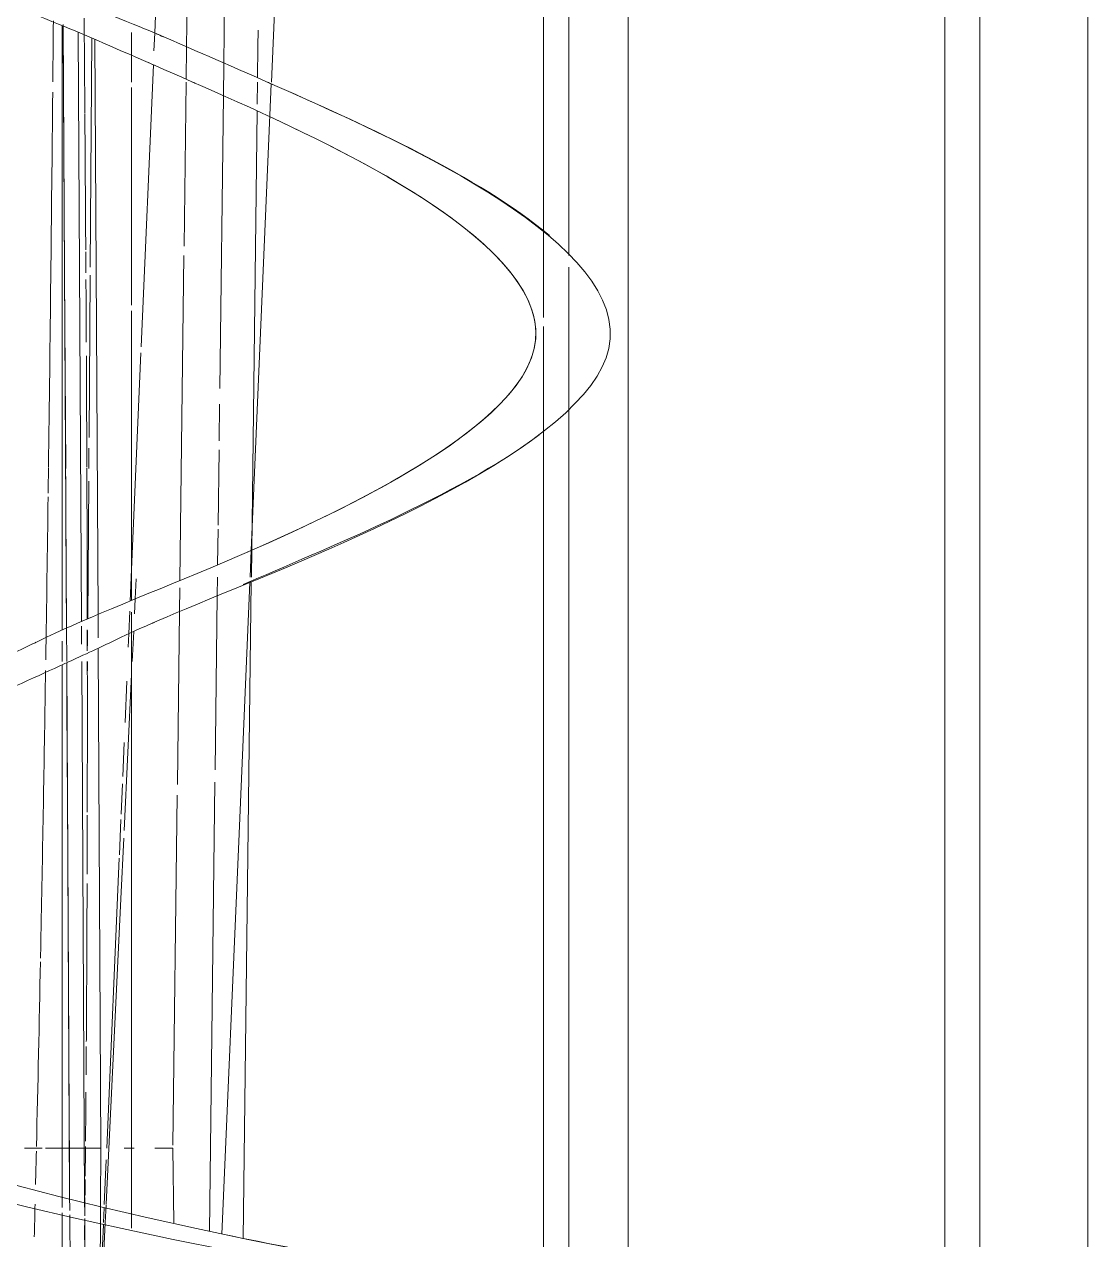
# Model space of a CAD drawing. Header units: inches. Extents: x -2349 to 1043, y -456 to 2193.
# Drawn here: x 994.845 to 998.408, y 401.309 to 405.381 of the extents above; entities that cross this region are included whole.
import ezdxf

# ---------------------------------------------------------------- set-up
doc = ezdxf.new("R2010")
doc.units = ezdxf.units.IN
doc.header["$MEASUREMENT"] = 0
doc.layers.add('A-WALL', color=113, linetype='Continuous', lineweight=13)
doc.layers.add('I-FURN', color=30, linetype='Continuous', lineweight=9)

# ---------------------------------------------------------------- blocks, each defined once
blk = doc.blocks.new('Walls 1 - Walls 1-7438491-7TH FLOOR POWER _ SIGNAL')
at = {"layer": 'A-WALL', "lineweight": 9}
for p, q in [((996.8681887181236, 298.7758868673711), (996.868188718124, 435.4698635972306)), ((998.4076749973276, 435.4572996503543), (998.4076749973273, 298.788806653014)), ((998.0459774465522, 435.2490723537483), (998.0459774465522, 298.7758868673713)), ((997.9287775437161, 435.1856930783724), (997.9287775437161, 298.7758868673713)), ((996.6695398692003, 408.0913968876541), (996.6695398692003, 404.606862292177)), ((996.5843179856209, 408.0270098138287), (996.5843179856209, 404.6769314906488)), ((996.5843179856209, 404.6769314906488), (996.5843179856209, 404.3987778011762)), ((996.6695398692003, 404.5673848744186), (996.6695398692003, 404.1066828983294)), ((996.5843179856209, 404.3686508509233), (996.5843179856209, 404.0206235765559)), ((996.6695398692003, 404.1066828983294), (996.6695398692003, 401.1227560615405)), ((996.5843179856209, 404.0206235765559), (996.5843179856209, 401.137998391549))]:
    blk.add_line(p, q, dxfattribs=at)
blk = doc.blocks.new('Curtains_and_Valance_14992 - Curtains_and_Valance_14992-7816730-7TH FLOOR POWER _ SIGNAL')
at = {"layer": 'I-FURN'}
for p, q in [((0.4366751062036655, 27.92581704240592), (0.4337573856357721, 27.68800246691046)), ((0.01700871163842936, 27.76228726366092), (0.01700871163842897, 25.73608660813199)), ((0.2499999999997726, 27.73857231579938), (0.2499999999997726, 27.66257398908374)), ((0.1374486535058943, 25.78843172088254), (0.1269975879701885, 27.71582019464411)), ((0.2499999999997726, 27.66257398908374), (0.2499999999997726, 27.5730554421392)), ((0.4337573856357721, 27.68800246691046), (0.4324639049002598, 27.58257476576318)), ((0.4323471133775456, 27.5730554421392), (0.4255993751319238, 27.02306771396252)), ((0.2499999999997726, 27.5542642771652), (0.2499999999997726, 26.82537308961218)), ((0.4252121828324106, 26.99150884118069), (0.411848135333912, 25.90224576443438)), ((0.2499999999997726, 26.80663577497284), (0.2499999999997726, 26.71617907594156)), ((0.2499999999997726, 26.71617907594156), (0.2499999999997726, 25.83563448104757)), ((0.4115496779002114, 25.87791940205795), (0.4105720097388711, 25.7982326282912)), ((0.1378707995358112, 25.71057943017339), (0.1374486535058943, 25.78843172088254)), ((0.2499999999997726, 25.79643480228503), (0.2499999999997726, 25.72844718118528)), ((0.4105720097388711, 25.7982326282912), (0.4034625669467004, 25.21876345696444)), ((0.2499999999997726, 25.72844718118528), (0.2499999999997726, 23.78759747399203)), ((0.01700871163842896, 25.69937111008932), (0.01700871163842894, 25.63086794213891)), ((0.1471462403574962, 23.9999999999999), (0.1380582941830091, 25.67600161409649)), ((0.01700871163842894, 25.61990856750707), (0.01700871163842862, 23.9999999999999)), ((0.4030283219783541, 25.18336946347494), (0.3886323811143483, 24.00999988065882)), ((0.1471462403574962, 23.9999999999999), (0.01700871163842861, 23.9999999999999)), ((0.01700871163842862, 23.99999999999989), (0.1471462403574962, 23.99999999999989)), ((0.01700871163842862, 23.99999999999989), (0.01700871163842862, 23.84886468668909)), ((0.1461425966263609, 23.81490773811096), (0.1471462403574962, 23.99999999999989)), ((0.3885096936908212, 24), (0.3912372371908077, 23.75045783708674)), ((0.01700871163842862, 23.84886468668909), (0.01700871163842862, 23.80096455414984)), ((0.1458189824670658, 23.75522672296084), (0.1461425966263609, 23.81490773811096)), ((0.2499999999997726, 23.78759747399203), (0.2499999999997726, 23.73220089631775)), ((0.01700871163842862, 23.78312487606324), (0.01700871163842853, -1.145750161413161e-13)), ((0.01700871163842853, -1.152577958687738e-13), (0.1458189824670658, 23.75522672296084))]:
    blk.add_line(p, q, dxfattribs=at)
for points in [[(-0.1087846496453725, 23.9999999999999), (-0.09615117067314456, 23.9999999999999), (-0.0834795196215749, 23.9999999999999), (-0.0707795701656463, 23.9999999999999)], [(-0.0707795760666867, 23.9999999999999), (-0.08347952545510048, 23.9999999999999), (-0.09549556391617645, 23.9999999999999), (-0.1068501526987718, 23.9999999999999)], [(-0.06107866477163838, 23.9999999999999), (-0.07571665063152005, 23.9999999999999), (-0.09080149469136634, 23.9999999999999), (-0.1063017982889344, 23.9999999999999)], [(-0.1063016492425222, 23.9999999999999), (-0.09080144231982203, 23.9999999999999), (-0.07570852557869348, 23.9999999999999), (-0.06105946237418614, 23.9999999999999)], [(-0.0498242906926744, 23.99999999999989), (-0.05668193023187117, 23.99999999999989), (-0.06367750429695397, 23.99999999999989), (-0.07075744411782675, 23.99999999999989)], [(-0.07051838551204634, 23.9999999999999), (-0.06358264317768675, 23.9999999999999), (-0.05668193418775946, 23.9999999999999), (-0.04982430226277534, 23.9999999999999)], [(0.01700871163842862, 23.9999999999999), (-0.001861458185413962, 23.9999999999999), (-0.02043049289050015, 23.9999999999999), (-0.03870166408563388, 23.9999999999999)], [(-0.03870166408563464, 23.99999999999989), (-0.02043049289050059, 23.99999999999989), (-0.00186145818541431, 23.99999999999989), (0.01700871163842863, 23.99999999999989)], [(0.08566301678785868, 23.99999999999989), (0.0674957193102756, 23.99999999999989), (0.04962459798358861, 23.99999999999989), (0.03204640334607532, 23.99999999999989)], [(0.03204640887309074, 23.9999999999999), (0.04962459984716366, 23.9999999999999), (0.06780896372402863, 23.9999999999999), (0.0861569558420525, 23.9999999999999)], [(0.08566301678785179, 23.9999999999999), (0.1057923455082125, 23.9999999999999), (0.1262852799820069, 23.9999999999999), (0.1471462403574962, 23.9999999999999)], [(0.1471462403574962, 23.99999999999989), (0.1262852799820094, 23.99999999999989), (0.1057923455082171, 23.99999999999989), (0.0856630167878587, 23.99999999999989)], [(0.2583721649184071, 23.9999999999999), (0.2583729975982427, 23.9999999999999), (0.245969043184517, 23.9999999999999), (0.2249127121087912, 23.9999999999999)], [(0.2310957514468404, 23.9999999999999), (0.2485761322824561, 23.9999999999999), (0.2583729976023748, 23.9999999999999), (0.2583721649270197, 23.9999999999999)], [(0.2535535008500527, 23.9999999999999), (0.2568104308350735, 23.9999999999999), (0.2580260598050053, 23.9999999999999), (0.2574148828522085, 23.9999999999999)], [(0.2583721649184069, 23.9999999999999), (0.2583718325443495, 23.9999999999999), (0.2568104381404253, 23.9999999999999), (0.2535535189155541, 23.9999999999999)], [(0.3885096936374747, 23.9999999999999), (0.388510839014825, 23.9999999999999), (0.3648055792807602, 23.9999999999999), (0.3273635601574253, 23.9999999999999)], [(0.3384012651933164, 23.9999999999999), (0.3699738880017509, 23.9999999999999), (0.3885108390223229, 23.9999999999999), (0.388509693651481, 23.9999999999999)], [(0.3836910295691206, 23.9999999999999), (0.3869479595541419, 23.9999999999999), (0.3881635885240732, 23.9999999999999), (0.3875524115712756, 23.9999999999999)], [(0.3885096936374747, 23.9999999999999), (0.3885093612634162, 23.9999999999999), (0.3869479668594918, 23.9999999999999), (0.3836910476346214, 23.9999999999999)]]:
    blk.add_open_spline(points, degree=3, dxfattribs=at)
blk = doc.blocks.new('Curtains_and_Valance_14992 - Curtains_and_Valance_14992-V34-7TH FLOOR POWER _ SIGNAL')
at = {"layer": 'I-FURN'}
for p, q in [((0.01700871163843323, 47.26228726366089), (0.01700871163843283, 45.23608660813191)), ((0.0209925792926816, 47.26529399595078), (0.02547312237698866, 46.43899096805553)), ((0.6737164173621294, 47.24633711159844), (0.6730445154146308, 47.19157241682455)), ((0.01700871163842626, 47.22619116187786), (0.01700871163842632, 46.89910470511475)), ((0.03195933578560665, 45.24280164942451), (0.02115515682178967, 47.23531140186785)), ((0.2499999999997726, 47.23857231579938), (0.2499999999997726, 47.16257398908373)), ((0.6730445154146308, 47.19157241682455), (0.6717649834981784, 47.08728164173009)), ((0.2499999999997726, 47.16257398908373), (0.2499999999997726, 47.0730554421392)), ((0.2499999999997726, 47.0542642771652), (0.2499999999997726, 46.32537308961218)), ((0.6715904438378856, 47.0730554421392), (0.6706777269637313, 46.99866265127775)), ((0.713500070506825, 46.96207772008119), (0.7180103012829021, 47.06691339800511)), ((0.6507975437116328, 45.50462194218323), (0.713500070506825, 46.96207772008119)), ((0.6704011895792518, 46.97612292578776), (0.6523557408645501, 45.50529300014272)), ((0.01700871163842633, 46.87829962994192), (0.01700871163842654, 45.8509523359248)), ((0.025544788983465, 46.42577419213884), (0.02905553688550417, 45.77832106713882)), ((0.2499999999997726, 46.30663577497284), (0.2499999999997726, 46.21617907594156)), ((0.2499999999997726, 46.21617907594156), (0.2499999999997726, 45.33563448104757)), ((0.01700871163842654, 45.83301009449498), (0.01700871163842655, 45.77832106713883)), ((0.02920148854470019, 45.75140462070571), (0.0298508325404273, 45.63165241662711)), ((0.01700871163842656, 45.73656670150666), (0.01700871163842666, 45.23608660813188)), ((0.02988730051728065, 45.62492698198042), (0.03106176114858725, 45.40833261885704)), ((0.6468850143000963, 45.41367921803748), (0.6507975437116328, 45.50462194218323)), ((0.6523557408645501, 45.50529300014272), (0.6512317415645156, 45.41367921803748)), ((0.03106176114858725, 45.40833261885704), (0.03195933578560574, 45.24280164942433)), ((0.2621932333918266, 45.34065280840218), (0.2654591410305329, 45.40831609216217)), ((0.6088010275400392, 44.52845609567316), (0.6461145403261525, 45.39577034256057)), ((0.6510368747167375, 45.39779621088666), (0.6240311037436185, 43.19663752878761)), ((0.2598002449758496, 45.29107472104328), (0.2621932333918266, 45.34065280840218)), ((0.2499999999997726, 45.29643480228503), (0.2499999999997726, 45.22844718118528)), ((0.03256628478754419, 45.13086794213898), (0.03195933578560665, 45.24280164942451)), ((0.03195933578560574, 45.24280164942433), (0.03256628478754334, 45.1308679421388)), ((0.2499999999997726, 45.22844718118528), (0.2499999999997726, 43.28759747399203)), ((0.2520675350942838, 45.13086794213915), (0.2569275812418254, 45.23155868968365)), ((0.01700871163843282, 45.19937111008926), (0.01700871163843281, 45.13086794213888)), ((0.01700871163842667, 45.1993711100892), (0.01700871163842668, 45.13086794213881)), ((0.04226502615369258, 43.34222330535587), (0.03258689443440061, 45.12706710521344)), ((0.03258689443439976, 45.12706710521326), (0.03295743806679393, 45.05873134330819)), ((0.01700871163843281, 45.11990856750705), (0.01700871163843246, 43.34886468668903)), ((0.01700871163842669, 45.11990856750696), (0.01700871163842683, 44.40711091656983)), ((0.2247687685799064, 44.56529034796835), (0.2499999999997726, 45.08803261755121)), ((0.0330388467571561, 45.04371792951493), (0.03340193597776148, 44.97675691234869)), ((0.03340193597776148, 44.97675691234869), (0.03594165966613094, 44.50838034856401)), ((0.2137109783477626, 44.33619434127944), (0.2235110511176117, 44.53923287698046)), ((0.5521766100175681, 43.21227971956807), (0.6088010275400392, 44.52845609567316)), ((0.03608266906848768, 44.48237535454059), (0.03958591664264265, 43.83630544213875)), ((0.01700871163842683, 44.40711091656983), (0.01700871163842685, 44.29486633131289)), ((0.1643174411619839, 43.31285587234901), (0.2137109783477626, 44.33619434127944)), ((0.01700871163842686, 44.26199451320161), (0.01700871163842687, 44.1933207894657)), ((0.01700871163842688, 44.15179266832134), (0.01700871163842704, 43.34886468668893)), ((0.03971648404098604, 43.81222616546057), (0.0417783482805145, 43.4319765769233)), ((0.0417783482805145, 43.4319765769233), (0.04219566320045327, 43.35501524088816)), ((0.01700871163843246, 43.34886468668903), (0.01700871163843245, 43.30096455414979)), ((0.0425379008662689, 43.2918996733775), (0.04226502615369258, 43.34222330535587)), ((0.04226502615369231, 43.34222330535563), (0.04253790086626864, 43.29189967337727)), ((0.1612710249523843, 43.24974002608382), (0.1641874485701464, 43.31016267751306)), ((0.01700871163843244, 43.28312487606319), (0.01700871163842862, 23.9999999999999)), ((0.01700871163842706, 43.28312487606308), (0.01700871163842707, 43.21748935252142)), ((0.1471462403574962, 23.9999999999999), (0.04262200250925025, 43.27638962449753)), ((0.04262200250924827, 43.27638962449761), (0.04302127692696073, 43.2027553230058)), ((0.2499999999997726, 43.28759747399203), (0.2499999999997726, 43.23220089631774)), ((0.1544637858175974, 43.10870720942227), (0.1612710249523843, 43.24974002608382))]:
    blk.add_line(p, q, dxfattribs=at)
at = {"layer": 'I-FURN', "flags": 128}
blk.add_lwpolyline([(0.7182745437339689, 47.0730554421392), (0.7362694692121748, 47.49132898631103), (0.7670087116384819, 47.99999999999999)], dxfattribs=at)
at = {"layer": 'I-FURN'}
for points, knots in [([(-1.638045804002264, 56.9815739929673), (0.1340117497353249, 56.33659779000024), (0.6628397050440055, 56.03127882764777), (2.241795851944849, 55.04463752344061), (0.07773714295971783, 53.98915556749878), (-0.1259512826025584, 53.86304859200948), (-0.5204869397852695, 53.59036348514367), (-2.412748611565368, 52.6244401903781), (-0.06347148041246574, 51.37381141805051), (0.07175264496327398, 51.30955267961193), (1.072160773236357, 50.8430547081177), (2.115496830924432, 49.99326719664506), (0.08356518542275969, 49.41897141983113), (-0.1015866798975909, 49.34581549772687), (-0.5568639253333988, 49.18010813204954), (-2.401107737052045, 48.19950630307545), (-0.08394048951553411, 47.30729275507154), (0.1001026786235814, 47.22727211991232), (0.4974368773774444, 47.0564357227282), (2.402249308271431, 46.1995573227176), (0.1233634539921511, 45.29024221990673), (-0.06042046596237882, 45.19906379033548), (-0.5667836375695403, 44.9644574241713), (-3.360398233771004, 43.73160731060772), (1.611954195997754, 42.98157399296746)], [0, 0, 0, 0, 0.1210636992561616, 0.2566260556979763, 0.3818808630597963, 0.4687392364817364, 0.5477310032179309, 0.6939965866781181, 0.8310987311300438, 0.9398478244834934, 1.012046775182845, 1.138740590521367, 1.240302521208179, 1.317944382466256, 1.3949530386733, 1.535404018488965, 1.667971411369874, 1.75453237359102, 1.830139669769699, 1.968328011324651, 2.100201207259529, 2.18955772110823, 2.295579545778938, 2.535585912041794, 2.535585912041794, 2.535585912041794, 2.535585912041794]), ([(1.861954195997753, 42.98157399296745), (-3.110398233771004, 43.73160731060775), (-0.3167836375695411, 44.96445742417129), (0.1895795340376196, 45.19906379033547), (0.3733634539921511, 45.29024221990675), (2.652249308271431, 46.19955732271758), (0.7474368773774449, 47.05643572272817), (0.3501026786235816, 47.22727211991233), (0.1660595104844655, 47.30729275507153), (-2.151107737052045, 48.1995063030754), (-0.3068639253333978, 49.18010813204953), (0.1484133201024087, 49.34581549772687), (0.3335651854227597, 49.41897141983113), (2.365496830924432, 49.99326719664514), (1.322160773236357, 50.84305470811766), (0.3217526449632727, 51.30955267961192), (0.1865285195875346, 51.37381141805049), (-2.162748611565368, 52.62444019037806), (-0.2704869397852698, 53.59036348514362), (0.124048717397441, 53.86304859200949), (0.3277371429597171, 53.98915556749876), (2.491795851944849, 55.04463752344066), (0.9128397050440072, 56.03127882764775), (0.3840117497353251, 56.33659779000023), (-1.388045804002264, 56.9815739929673)], [0, 0, 0, 0, 0.2400063662628567, 0.3460281909335641, 0.4353847047822654, 0.5672579007171432, 0.7054462422720953, 0.7810535384507742, 0.86761450067192, 1.000181893552829, 1.140632873368494, 1.217641529575538, 1.295283390833615, 1.396845321520428, 1.523539136858949, 1.595738087558301, 1.70448718091175, 1.841589325363676, 1.987854908823863, 2.066846675560058, 2.153705048981998, 2.278959856343818, 2.414522212785633, 2.535585912041794, 2.535585912041794, 2.535585912041794, 2.535585912041794]), ([(0.7153386284630856, 47.06811188297094), (0.7346691185400527, 47.05956001405318), (0.9842772060457641, 46.9489030160048), (1.411154659112825, 46.75891013866207), (1.64992965935769, 46.55868014731429)], [-0.7131335377617563, -0.7131335377617563, -0.7131335377617563, -0.7131335377617563, -0.7054462422720953, -0.6189995123524636, -0.6189995123524636, -0.6189995123524636, -0.6189995123524636]), ([(0.6329577015511456, 45.4954333053454), (1.037628532016554, 45.67134842955295), (2.13578115004207, 46.22635667548184), (1.112371546287628, 46.77222323835313), (0.7096629700281823, 46.95840630933422)], [-2.069525826548504, -2.069525826548504, -2.069525826548504, -2.069525826548504, -1.968328011324651, -1.849647842917657, -1.849647842917657, -1.849647842917657, -1.849647842917657]), ([(-0.08240430178162446, 45.1898602214432), (-0.08012559004918847, 45.19094123484015), (-0.07617666510210626, 45.19281638297629), (-0.07229498840224162, 45.19466243364064), (-0.07063846542224683, 45.19545056059585)], [-2.192225319786135, -2.192225319786135, -2.192225319786135, -2.192225319786135, -2.18955772110823, -2.187551333240232, -2.187551333240232, -2.187551333240232, -2.187551333240232])]:
    blk.add_open_spline(points, degree=3, knots=knots, dxfattribs=at)
for points in [[(0.3327759495144872, 47.23481454614924), (0.3407994866224248, 47.23139704122353), (0.3486418020771329, 47.22803890979051), (0.3565016152206418, 47.22466195772466)], [(0.3263208246345187, 47.12933455345578), (0.3172560422066686, 47.13330539663369), (0.3085260176289873, 47.13712478383643), (0.3001063261799427, 47.14080406597264)], [(0.4653386284631007, 47.06811188297093), (0.4608218539332293, 47.07011011806775), (0.4563632627060665, 47.07208185691179), (0.4519616835487733, 47.07402764381045)], [(0.7019616835494172, 47.07402764381023), (0.7063632627062778, 47.07208185691172), (0.7108211778080689, 47.07011019282263), (0.7153369842706835, 47.06811206475884)], [(1.61545076014676, 45.89092525218614), (1.345264038691048, 45.68632012573978), (0.8870020867974467, 45.50408963333879), (0.6236891400159694, 45.38889041034856)], [(0.3281954681612157, 45.2634220126049), (0.3248025418206645, 45.26195197401426), (0.3215555487701382, 45.2605056961508), (0.3184411017361994, 45.25908242771222)], [(0.560841265988763, 43.2109321558818), (0.8649080712192816, 43.14739809421052), (1.227631836237333, 43.08440776279738), (1.612588735258666, 43.02171146933806)]]:
    blk.add_open_spline(points, degree=3, dxfattribs=at)
blk = doc.blocks.new('Curtains_and_Valance_14992 - Curtains_and_Valance_14992-V39-7TH FLOOR POWER _ SIGNAL')
at = {"layer": 'I-FURN'}
for p, q in [((0.3273527872756858, 37.98648107614132), (0.3601800351646033, 38.74951670729001)), ((0.5694698731638254, 38.74951670729001), (0.5588027113149109, 37.88006861995745)), ((0.0170087116384314, 38.01180397095065), (0.01700871163843099, 35.98560331542172)), ((0.0819991441648904, 36.01444597889846), (0.07129211417951695, 37.98903948915098)), ((0.1114605702555309, 37.20170294300953), (0.1170510835374898, 37.96962658260656)), ((0.2499999999997726, 37.98808902308939), (0.2499999999997726, 37.91209069637375)), ((0.3247954489518178, 37.92703837570399), (0.3273527872756858, 37.98648107614132)), ((0.2499999999997726, 37.91209069637375), (0.2499999999997726, 37.82257214942921)), ((0.2821148510884086, 36.93497175351478), (0.3227865190438023, 37.88034286514686)), ((0.5588027113149109, 37.88006861995745), (0.5575292522414655, 37.77627282401442)), ((0.2499999999997726, 37.80378098445521), (0.2499999999997726, 37.07488979690219)), ((0.5575292522414655, 37.77627282401442), (0.5455022789949452, 36.79599062398881)), ((0.1073108715165745, 36.63169235587679), (0.1112657037590452, 37.17493570679857)), ((0.2499999999997726, 37.05615248226285), (0.2499999999997726, 36.96569578323157)), ((0.2499999999997726, 36.96569578323157), (0.2499999999997726, 36.08515118833758)), ((0.2500000000011368, 36.18849505365926), (0.281250456645921, 36.91487979327859)), ((0.544850090781665, 36.74283273603896), (0.5433501112750035, 36.62057394488294)), ((0.106554806216991, 36.52783777442925), (0.1070485310931417, 36.59565677145519)), ((0.5429751276717524, 36.59001016594379), (0.5398747716355955, 36.33730952602445)), ((0.102881731144862, 36.02329712919799), (0.1062449260616631, 36.48527204116657)), ((0.5397098044013545, 36.32386354591016), (0.5382597349459955, 36.20567277195175)), ((0.2454738073652152, 36.08328835871873), (0.2500000000004547, 36.18849505365073)), ((0.5377385912404405, 36.16319592532749), (0.5369677363196387, 36.10036587311014)), ((0.5369677363196387, 36.10036587311014), (0.5298192396314788, 35.51771353683647)), ((0.2407640803005506, 35.97381559462803), (0.2440084859470062, 36.04922846868828)), ((0.2499999999997726, 36.04595150957504), (0.2499999999997726, 35.97796388847529)), ((0.08241049974890333, 35.93858366528696), (0.08208299584762248, 35.99898202775864)), ((0.1022233222620343, 35.93285682080101), (0.1026006013300957, 35.98468059799961)), ((0.2388135983910615, 35.92847864773068), (0.2407640803005506, 35.97381559462803)), ((0.2499999999997726, 35.97796388847529), (0.2499999999997726, 34.03711418128204)), ((0.01700871163843099, 35.94888781737905), (0.01700871163843097, 35.88038464942865)), ((0.01700871163843097, 35.8694252747968), (0.01700871163843062, 34.0983813939788)), ((0.09249644272638059, 34.07853119739347), (0.08272607791963982, 35.88038464942871)), ((0.1016194417138649, 35.84990662911138), (0.1018413228605368, 35.88038464942917)), ((0.2279512983977838, 35.67599565068871), (0.2339277148339533, 35.81491130706808)), ((0.2201962977396761, 35.49573863246086), (0.2250794788567418, 35.60924315765953)), ((0.5293057910914739, 35.47586389986326), (0.5108402687264969, 33.97079504201917)), ((0.2147355782658451, 35.36880982184822), (0.2191163796098863, 35.47063704568119)), ((0.2088972291942355, 35.23310339942929), (0.2139914726965344, 35.35151385281073)), ((0.1665814540926931, 34.24951670729001), (0.2083989596574156, 35.22152163624218)), ((0.1584788716547791, 34.06118050786483), (0.1649358173938253, 34.2112655739105)), ((0.01700871163843062, 34.0983813939788), (0.01700871163843061, 34.05048126143956)), ((0.09279445695100548, 34.02357132946453), (0.09249644272638059, 34.07853119739347)), ((0.1558968890533378, 34.00116497655198), (0.157987339651072, 34.04975535174253)), ((0.01700871163843061, 34.03264158335296), (0.01700871163842862, 23.9999999999999)), ((0.1471462403574962, 23.9999999999999), (0.09285341908193652, 34.01269751653545)), ((0.2499999999997726, 34.03711418128204), (0.2499999999997726, 33.98171760360776)), ((0.1456745481414145, 33.76355717048886), (0.1555270496194225, 33.9925684390954))]:
    blk.add_line(p, q, dxfattribs=at)
for points, knots in [([(-0.01226278307916179, 38.02778159178131), (-0.01282998231132016, 37.96335234208305), (-0.01344901698054703, 37.89504154708915), (-0.01408844467185345, 37.82649335451), (-0.01412281292202726, 37.82281462586693)], [-0.7033109772669961, -0.7033109772669961, -0.7033109772669961, -0.7033109772669961, -0.6923076923076923, -0.6916838215889354, -0.6916838215889354, -0.6916838215889354, -0.6916838215889354]), ([(0.09861831996670477, 34.66443617561085), (0.09929657902478443, 34.77288693917595), (0.1000980120954032, 34.93041147730339), (0.1006624818798823, 35.08710205061516), (0.1008174200622684, 35.13622102716043)], [-0.4783948451964686, -0.4783948451964686, -0.4783948451964686, -0.4783948451964686, -0.4615384615384616, -0.4538224194350573, -0.4538224194350573, -0.4538224194350573, -0.4538224194350573])]:
    blk.add_open_spline(points, degree=3, knots=knots, dxfattribs=at)
for points in [[(0.09132972991149177, 37.98387806491997), (0.09119533513455602, 38.00147249776805), (0.09106009634976442, 38.01905369887773), (0.09092410057840863, 38.03662124760774)], [(0.09249929079354623, 37.82832544408475), (0.0921150033416209, 37.88031328822212), (0.09172234254797643, 37.93218725704575), (0.09132335643744119, 37.98393808813986)], [(0.09329365967507927, 37.71942657788129), (0.09303205570595645, 37.7557921409697), (0.09276766427593937, 37.79208667765752), (0.09249929079354624, 37.82832544408474)], [(-0.01444793662391006, 37.78818036472718), (-0.01831950775628552, 37.3777247335895), (-0.02292970985429054, 36.95880831945967), (-0.02853247380663286, 36.53218573359398)], [(0.09636787488788486, 37.26012291378673), (0.09542594699521977, 37.41369534464793), (0.09440290861972242, 37.56609413546312), (0.09331181997076862, 37.71745719881702)], [(0.09683465077928112, 37.18268413303065), (0.09669509025848319, 37.20625733507763), (0.09655349379030118, 37.22980311169546), (0.09640992009264696, 37.25332190050852)], [(0.09813146127367564, 36.95023884525343), (0.09776350266762568, 37.02068036003787), (0.09737429914415148, 37.09088560425895), (0.0969658391610693, 37.16086117780939)], [(0.1000166234803219, 36.53286145524059), (0.0995469989141322, 36.65753836030762), (0.09899448490905069, 36.7815191012841), (0.09837178407949664, 36.9048175003142)], [(-0.02856773230050556, 36.52950196479846), (-0.02893599101692776, 36.50147957031764), (-0.02930853361296762, 36.47342394003703), (-0.02968543217392045, 36.44533528771723)], [(0.1003615314445345, 36.43656498738476), (0.1002560933549971, 36.46762619018445), (0.1001452755934382, 36.49864468822935), (0.100029279420666, 36.52962066521393)], [(-0.02985747482099018, 36.43253388843514), (-0.03228844954101247, 36.2519342797635), (-0.03490014150270056, 36.0699719248516), (-0.03772742670604703, 35.88670723675827)], [(0.1011693460312961, 36.14836258650369), (0.1009584350843254, 36.24480663815283), (0.1006856488540905, 36.34088684831298), (0.1003615314445345, 36.43656498738476)], [(0.1014071580531619, 36.02353088770886), (0.1013396877228979, 36.06521032471115), (0.1012600784253907, 36.10682289437411), (0.1011691079629781, 36.14836630365177)], [(0.1015539652620713, 35.91598574717251), (0.1015279503422894, 35.93946270730829), (0.1014979259106581, 35.96291873981679), (0.1014640247439977, 35.98635350413223)], [(-0.03829509629474939, 35.85007958126772), (-0.04267670982702899, 35.56866782457434), (-0.04757119333882454, 35.28420054574747), (-0.05310444530235302, 34.99689586485766)], [(0.101402511365519, 35.37536161711049), (0.1016804820405789, 35.53445994079009), (0.1017387981486048, 35.6926601448877), (0.1016147076171973, 35.8498993992295)], [(0.1016165738964749, 35.84986657274089), (0.1016085413264254, 35.86010577255914), (0.101599727781082, 35.87034102503923), (0.1015901440398172, 35.88057230438879)], [(0.1009166805760122, 35.16854262740798), (0.1011115873729216, 35.23434585745071), (0.10126671347623, 35.29999955291566), (0.1013846186341781, 35.3654996678646)], [(-0.05310444530235302, 34.99689586485766), (-0.05380942041414176, 34.96029131466627), (-0.05452476411587261, 34.92364070645104), (-0.05525105272868717, 34.88694452008471)], [(-0.0554972225559793, 34.87452614639837), (-0.05956763626608536, 34.66950768978633), (-0.0639815115295559, 34.46306905941737), (-0.06883927022407835, 34.2552938694654)], [(0.09824902436802746, 34.60726909399639), (0.0983761516615441, 34.62633668898707), (0.09849922168975102, 34.64539229603457), (0.09861832728755465, 34.66443589859969)], [(0.09746011119698732, 34.49582809862067), (0.09769677728381344, 34.52739845848427), (0.09792187378412982, 34.55893647225192), (0.09813582087541758, 34.59044200840552)], [(0.0956016640220024, 34.27352409766014), (0.09610784528377853, 34.32828224360465), (0.09657658066384688, 34.38294610591517), (0.0970100417432187, 34.43751470350141)], [(0.09445605597928121, 34.15576862733625), (0.0947955357827846, 34.18898867374656), (0.09512072662813147, 34.22217459313978), (0.09543211079406841, 34.25532614822041)], [(-0.06920733673016334, 34.23958606967662), (-0.07008095471433609, 34.20237963476924), (-0.07096887722732155, 34.16513043675569), (-0.0718716805520377, 34.12783895526647)], [(0.09375902598137302, 34.0893882994501), (0.09395918717566573, 34.1079496549664), (0.09415479899535292, 34.12650045603769), (0.09434594529918779, 34.14504065992281)], [(-0.07347321853297772, 34.06227928907896), (-0.07437455519861189, 34.02571310872838), (-0.07529048467933577, 33.98910665052568), (-0.07622154827185529, 33.95246036485129)], [(0.09309818358961451, 34.02954100398058), (0.09330469629542844, 34.04781328424421), (0.09350672343623487, 34.06607542281409), (0.09370434476242163, 34.08432737790688)], [(0.0920894304029685, 33.94318932647178), (0.09237568219313631, 33.96691542945669), (0.09265418563317798, 33.99062464183401), (0.09292511450459515, 34.01431686948067)]]:
    blk.add_open_spline(points, degree=3, dxfattribs=at)

msp = doc.modelspace()

# ---------------------------------------------------------------- block references
at = {"layer": 'A-WALL', "lineweight": 9}
msp.add_blockref('Walls 1 - Walls 1-7438491-7TH FLOOR POWER _ SIGNAL', (0, 0), dxfattribs=at)
at = {"layer": 'I-FURN'}
for name, p in [('Curtains_and_Valance_14992 - Curtains_and_Valance_14992-7816730-7TH FLOOR POWER _ SIGNAL', (994.9542609450576, 377.6149485144215)), ('Curtains_and_Valance_14992 - Curtains_and_Valance_14992-V39-7TH FLOOR POWER _ SIGNAL', (994.9542609450576, 367.3654318071316)), ('Curtains_and_Valance_14992 - Curtains_and_Valance_14992-V34-7TH FLOOR POWER _ SIGNAL', (994.9542609450576, 358.1149485144215))]:
    msp.add_blockref(name, p, dxfattribs=at)

doc.saveas('drawing.dxf')
